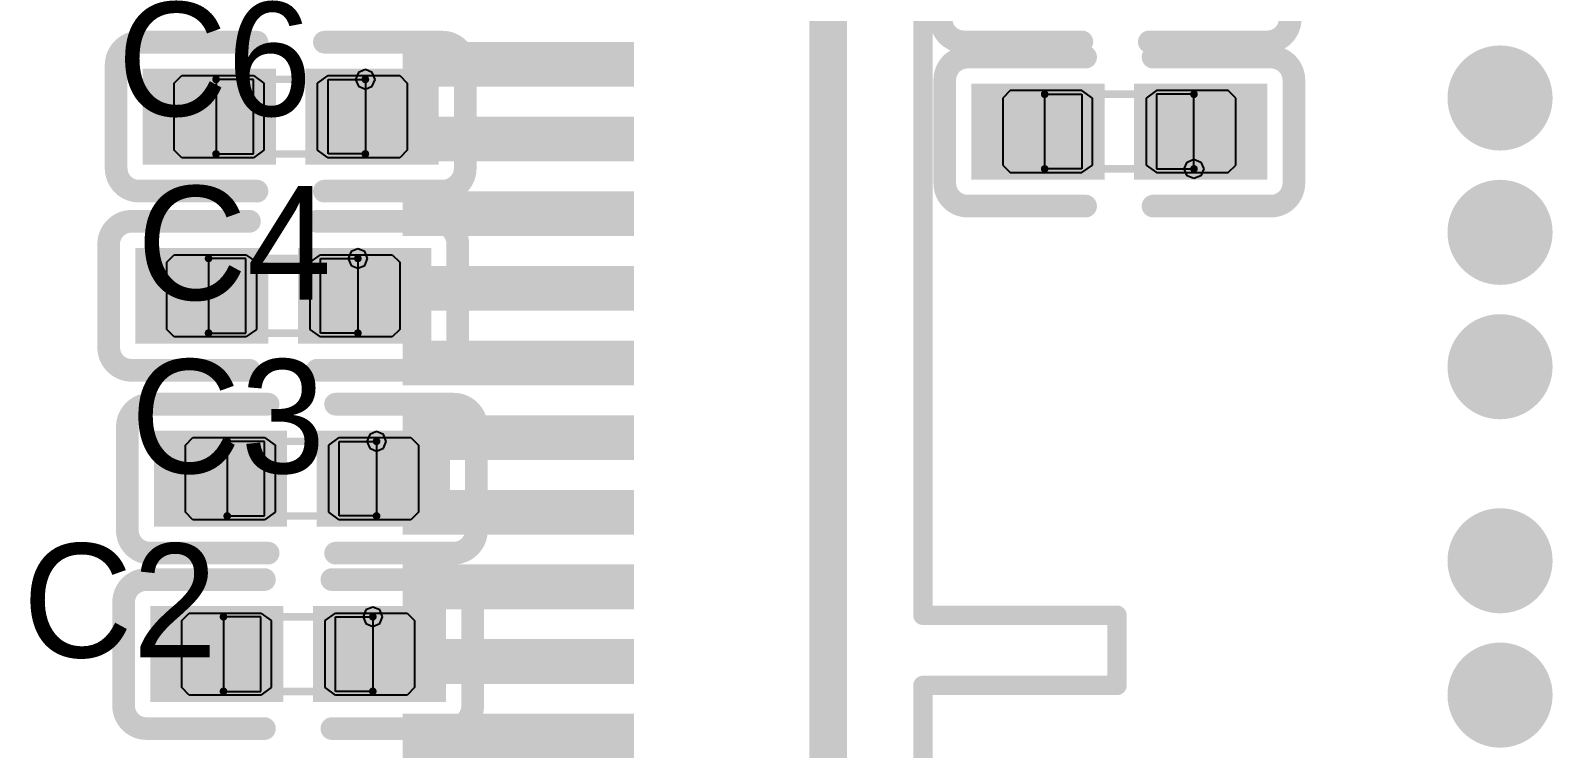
# Model space of a CAD drawing. Header units: millimetres. Extents: x 892 to 1144, y 1011 to 1123.
# Drawn here: x 937.43 to 947.63, y 1075.79 to 1080.6 of the extents above; entities that cross this region are included whole.
import ezdxf

# ---------------------------------------------------------------- set-up
doc = ezdxf.new("R2010")
doc.units = ezdxf.units.MM
for name, color, linetype in [('BottomLayer', 5, 'Continuous'), ('BottomOverlay', 54, 'Continuous'), ('BottomPaste', 16, 'Continuous'), ('BottomSolder', 6, 'Continuous'), ('Mechanical12', 56, 'Continuous'), ('Mechanical15', 56, 'Continuous'), ('TopLayer', 1, 'Continuous'), ('TopOverlay', 2, 'Continuous'), ('TopPaste', 8, 'Continuous'), ('TopSolder', 216, 'Continuous')]:
    doc.layers.add(name, color=color, linetype=linetype)

msp = doc.modelspace()

# ---------------------------------------------------------------- linework, layer by layer
at = {"layer": 'BottomLayer'}
for points in [[(941.475, 1080.225), (941.475, 1080.525), (939.925, 1080.225), (939.925, 1080.525)], [(944.575, 1080.195), (943.785, 1080.195), (944.575, 1079.655), (943.785, 1079.655)], [(945.665, 1080.195), (944.875, 1080.195), (945.665, 1079.655), (944.875, 1079.655)], [(941.475, 1079.725), (941.475, 1080.025), (939.925, 1079.725), (939.925, 1080.025)], [(941.475, 1079.225), (941.475, 1079.525), (939.925, 1079.225), (939.925, 1079.525)], [(941.475, 1078.725), (941.475, 1079.025), (939.925, 1078.725), (939.925, 1079.025)], [(941.475, 1078.225), (941.475, 1078.525), (939.925, 1078.225), (939.925, 1078.525)], [(941.475, 1077.725), (941.475, 1078.025), (939.925, 1077.725), (939.925, 1078.025)], [(941.475, 1077.225), (941.475, 1077.525), (939.925, 1077.225), (939.925, 1077.525)], [(941.475, 1076.725), (941.475, 1077.025), (939.925, 1076.725), (939.925, 1077.025)], [(941.475, 1076.225), (941.475, 1076.525), (939.925, 1076.225), (939.925, 1076.525)], [(941.475, 1075.725), (941.475, 1076.025), (939.925, 1075.725), (939.925, 1076.025)]]:
    msp.add_solid(points, dxfattribs=at)
at = {"layer": 'BottomOverlay', "const_width": 0.152}
for points in [[(943.531, 1080.679), (943.531, 1081.371)], [(945.869, 1080.679), (945.869, 1081.371)], [(943.684, 1080.526), (944.474, 1080.526)], [(944.926, 1080.526), (945.716, 1080.526)], [(943.709, 1080.424), (944.499, 1080.424)], [(944.951, 1080.424), (945.741, 1080.424)], [(943.556, 1079.579), (943.556, 1080.271)], [(945.894, 1079.579), (945.894, 1080.271)], [(943.709, 1079.426), (944.499, 1079.426)], [(944.951, 1079.426), (945.741, 1079.426)]]:
    msp.add_lwpolyline(points, dxfattribs=at)
at = {"layer": 'BottomOverlay', "const_width": 0.0762}
for points in [[(943.493, 1080.679, 1), (943.569, 1080.679, 1)], [(943.493, 1080.679, 1), (943.569, 1080.679, 1)], [(945.831, 1080.679, 1), (945.907, 1080.679, 1)], [(945.831, 1080.679, 1), (945.907, 1080.679, 1)], [(943.646, 1080.526, 1), (943.722, 1080.526, 1)], [(943.646, 1080.526, 1), (943.722, 1080.526, 1)], [(944.436, 1080.526, 1), (944.512, 1080.526, 1)], [(944.888, 1080.526, 1), (944.964, 1080.526, 1)], [(945.678, 1080.526, 1), (945.754, 1080.526, 1)], [(945.678, 1080.526, 1), (945.754, 1080.526, 1)], [(943.671, 1080.424, 1), (943.747, 1080.424, 1)], [(943.671, 1080.424, 1), (943.747, 1080.424, 1)], [(944.461, 1080.424, 1), (944.537, 1080.424, 1)], [(944.913, 1080.424, 1), (944.989, 1080.424, 1)], [(945.703, 1080.424, 1), (945.779, 1080.424, 1)], [(945.703, 1080.424, 1), (945.779, 1080.424, 1)], [(943.518, 1080.271, 1), (943.594, 1080.271, 1)], [(943.518, 1080.271, 1), (943.594, 1080.271, 1)], [(945.856, 1080.271, 1), (945.932, 1080.271, 1)], [(945.856, 1080.271, 1), (945.932, 1080.271, 1)], [(943.518, 1079.579, 1), (943.594, 1079.579, 1)], [(943.518, 1079.579, 1), (943.594, 1079.579, 1)], [(945.856, 1079.579, 1), (945.932, 1079.579, 1)], [(945.856, 1079.579, 1), (945.932, 1079.579, 1)], [(943.671, 1079.426, 1), (943.747, 1079.426, 1)], [(943.671, 1079.426, 1), (943.747, 1079.426, 1)], [(944.461, 1079.426, 1), (944.537, 1079.426, 1)], [(944.913, 1079.426, 1), (944.989, 1079.426, 1)], [(945.703, 1079.426, 1), (945.779, 1079.426, 1)], [(945.703, 1079.426, 1), (945.779, 1079.426, 1)]]:
    msp.add_lwpolyline(points, format="xyb", close=True, dxfattribs=at)
at = {"layer": 'BottomOverlay', "const_width": 0.152}
for points in [[(943.684, 1080.526, -0.414214), (943.531, 1080.679)], [(945.869, 1080.679, -0.414214), (945.716, 1080.526)], [(943.556, 1080.271, -0.414214), (943.709, 1080.424)], [(945.741, 1080.424, -0.414214), (945.894, 1080.271)], [(943.709, 1079.426, -0.414214), (943.556, 1079.579)], [(945.894, 1079.579, -0.414214), (945.741, 1079.426)]]:
    msp.add_lwpolyline(points, format="xyb", dxfattribs=at)
at = {"layer": 'BottomPaste'}
for p, q in [((943.995, 1080.2), (943.945, 1080.15)), ((943.945, 1080.15), (943.945, 1079.7)), ((944.475, 1080.2), (943.995, 1080.2)), ((944.545, 1080.15), (944.475, 1080.2)), ((944.545, 1079.7), (944.545, 1080.15)), ((944.975, 1080.2), (944.905, 1080.15)), ((944.905, 1080.15), (944.905, 1079.7)), ((945.455, 1080.2), (944.975, 1080.2)), ((945.505, 1080.15), (945.455, 1080.2)), ((945.505, 1079.7), (945.505, 1080.15)), ((943.945, 1079.7), (943.995, 1079.65)), ((943.995, 1079.65), (944.475, 1079.65)), ((944.475, 1079.65), (944.545, 1079.7)), ((944.905, 1079.7), (944.975, 1079.65)), ((944.975, 1079.65), (945.455, 1079.65)), ((945.455, 1079.65), (945.505, 1079.7))]:
    msp.add_line(p, q, dxfattribs=at)
for points in [[(941.475, 1080.225), (941.475, 1080.525), (939.925, 1080.225), (939.925, 1080.525)], [(944.575, 1080.195), (943.785, 1080.195), (944.575, 1079.655), (943.785, 1079.655)], [(945.665, 1080.195), (944.875, 1080.195), (945.665, 1079.655), (944.875, 1079.655)], [(941.475, 1079.725), (941.475, 1080.025), (939.925, 1079.725), (939.925, 1080.025)], [(941.475, 1079.225), (941.475, 1079.525), (939.925, 1079.225), (939.925, 1079.525)], [(941.475, 1078.725), (941.475, 1079.025), (939.925, 1078.725), (939.925, 1079.025)], [(941.475, 1078.225), (941.475, 1078.525), (939.925, 1078.225), (939.925, 1078.525)], [(941.475, 1077.725), (941.475, 1078.025), (939.925, 1077.725), (939.925, 1078.025)], [(941.475, 1077.225), (941.475, 1077.525), (939.925, 1077.225), (939.925, 1077.525)], [(941.475, 1076.725), (941.475, 1077.025), (939.925, 1076.725), (939.925, 1077.025)], [(941.475, 1076.225), (941.475, 1076.525), (939.925, 1076.225), (939.925, 1076.525)], [(941.475, 1075.725), (941.475, 1076.025), (939.925, 1075.725), (939.925, 1076.025)]]:
    msp.add_solid(points, dxfattribs=at)
at = {"layer": 'BottomSolder'}
for points in [[(941.475, 1080.225), (941.475, 1080.525), (939.925, 1080.225), (939.925, 1080.525)], [(944.626, 1080.246), (943.734, 1080.246), (944.626, 1079.604), (943.734, 1079.604)], [(945.716, 1080.246), (944.824, 1080.246), (945.716, 1079.604), (944.824, 1079.604)], [(941.475, 1079.725), (941.475, 1080.025), (939.925, 1079.725), (939.925, 1080.025)], [(941.475, 1079.225), (941.475, 1079.525), (939.925, 1079.225), (939.925, 1079.525)], [(941.475, 1078.725), (941.475, 1079.025), (939.925, 1078.725), (939.925, 1079.025)], [(941.475, 1078.225), (941.475, 1078.525), (939.925, 1078.225), (939.925, 1078.525)], [(941.475, 1077.725), (941.475, 1078.025), (939.925, 1077.725), (939.925, 1078.025)], [(941.475, 1077.225), (941.475, 1077.525), (939.925, 1077.225), (939.925, 1077.525)], [(941.475, 1076.725), (941.475, 1077.025), (939.925, 1076.725), (939.925, 1077.025)], [(941.475, 1076.225), (941.475, 1076.525), (939.925, 1076.225), (939.925, 1076.525)], [(941.475, 1075.725), (941.475, 1076.025), (939.925, 1075.725), (939.925, 1076.025)]]:
    msp.add_solid(points, dxfattribs=at)
at = {"layer": 'Mechanical12', "const_width": 0.254}
msp.add_lwpolyline([(942.775, 1069.125), (942.775, 1093.125)], dxfattribs=at)
at = {"layer": 'Mechanical15'}
for p, q in [((939.675, 1080.34), (939.629, 1080.321)), ((939.721, 1080.321), (939.675, 1080.34)), ((938.925, 1080.275), (938.675, 1080.275)), ((938.675, 1080.275), (938.675, 1079.775)), ((938.925, 1079.775), (938.925, 1080.275)), ((939.425, 1080.275), (939.675, 1080.275)), ((939.425, 1079.775), (939.425, 1080.275)), ((939.629, 1080.321), (939.61, 1080.275)), ((939.61, 1080.275), (939.61, 1080.275)), ((939.61, 1080.275), (939.629, 1080.229)), ((939.675, 1080.275), (939.675, 1079.775)), ((939.74, 1080.275), (939.721, 1080.321)), ((939.721, 1080.229), (939.74, 1080.275)), ((939.74, 1080.275), (939.74, 1080.275)), ((939.629, 1080.229), (939.675, 1080.21)), ((939.675, 1080.21), (939.721, 1080.229)), ((944.225, 1079.675), (944.225, 1080.175)), ((944.225, 1080.175), (944.475, 1080.175)), ((944.475, 1080.175), (944.475, 1079.675)), ((945.225, 1080.175), (944.975, 1080.175)), ((944.975, 1080.175), (944.975, 1079.675)), ((945.225, 1079.675), (945.225, 1080.175)), ((938.675, 1079.775), (938.925, 1079.775)), ((939.675, 1079.775), (939.425, 1079.775)), ((945.179, 1079.721), (945.225, 1079.74)), ((945.225, 1079.74), (945.271, 1079.721)), ((944.475, 1079.675), (944.225, 1079.675)), ((944.975, 1079.675), (945.225, 1079.675)), ((945.16, 1079.675), (945.179, 1079.721)), ((945.16, 1079.675), (945.16, 1079.675)), ((945.179, 1079.629), (945.16, 1079.675)), ((945.225, 1079.61), (945.179, 1079.629)), ((945.271, 1079.629), (945.225, 1079.61)), ((945.271, 1079.721), (945.29, 1079.675)), ((945.29, 1079.675), (945.271, 1079.629)), ((945.29, 1079.675), (945.29, 1079.675)), ((939.579, 1079.121), (939.56, 1079.075)), ((939.625, 1079.14), (939.579, 1079.121)), ((939.671, 1079.121), (939.625, 1079.14)), ((939.69, 1079.075), (939.671, 1079.121)), ((938.875, 1079.075), (938.625, 1079.075)), ((938.625, 1079.075), (938.625, 1078.575)), ((938.875, 1078.575), (938.875, 1079.075)), ((939.375, 1079.075), (939.625, 1079.075)), ((939.375, 1078.575), (939.375, 1079.075)), ((939.56, 1079.075), (939.56, 1079.075)), ((939.56, 1079.075), (939.579, 1079.029)), ((939.579, 1079.029), (939.625, 1079.01)), ((939.625, 1079.075), (939.625, 1078.575)), ((939.625, 1079.01), (939.671, 1079.029)), ((939.671, 1079.029), (939.69, 1079.075)), ((939.69, 1079.075), (939.69, 1079.075)), ((938.625, 1078.575), (938.875, 1078.575)), ((939.625, 1078.575), (939.375, 1078.575)), ((939.704, 1077.896), (939.685, 1077.85)), ((939.75, 1077.915), (939.704, 1077.896)), ((939.796, 1077.896), (939.75, 1077.915)), ((939.815, 1077.85), (939.796, 1077.896)), ((939, 1077.85), (938.75, 1077.85)), ((938.75, 1077.85), (938.75, 1077.35)), ((939, 1077.35), (939, 1077.85)), ((939.5, 1077.85), (939.75, 1077.85)), ((939.5, 1077.35), (939.5, 1077.85)), ((939.685, 1077.85), (939.685, 1077.85)), ((939.685, 1077.85), (939.704, 1077.804)), ((939.704, 1077.804), (939.75, 1077.785)), ((939.75, 1077.85), (939.75, 1077.35)), ((939.75, 1077.785), (939.796, 1077.804)), ((939.796, 1077.804), (939.815, 1077.85)), ((939.815, 1077.85), (939.815, 1077.85)), ((938.75, 1077.35), (939, 1077.35)), ((939.75, 1077.35), (939.5, 1077.35)), ((938.975, 1076.675), (938.725, 1076.675)), ((938.725, 1076.675), (938.725, 1076.175)), ((938.975, 1076.175), (938.975, 1076.675)), ((939.475, 1076.675), (939.725, 1076.675)), ((939.475, 1076.175), (939.475, 1076.675)), ((939.679, 1076.721), (939.66, 1076.675)), ((939.66, 1076.675), (939.66, 1076.675)), ((939.66, 1076.675), (939.679, 1076.629)), ((939.725, 1076.74), (939.679, 1076.721)), ((939.771, 1076.721), (939.725, 1076.74)), ((939.725, 1076.675), (939.725, 1076.175)), ((939.79, 1076.675), (939.771, 1076.721)), ((939.771, 1076.629), (939.79, 1076.675)), ((939.79, 1076.675), (939.79, 1076.675)), ((939.679, 1076.629), (939.725, 1076.61)), ((939.725, 1076.61), (939.771, 1076.629)), ((938.725, 1076.175), (938.975, 1076.175)), ((939.725, 1076.175), (939.475, 1076.175))]:
    msp.add_line(p, q, dxfattribs=at)
at = {"layer": 'Mechanical15', "const_width": 0.0508}
for points in [[(938.675, 1080.275), (939.675, 1080.275)], [(938.675, 1079.775), (938.675, 1080.275)], [(939.675, 1079.775), (939.675, 1080.275)], [(944.225, 1079.675), (944.225, 1080.175)], [(944.225, 1080.175), (945.225, 1080.175)], [(945.225, 1079.675), (945.225, 1080.175)], [(938.675, 1079.775), (939.675, 1079.775)], [(944.225, 1079.675), (945.225, 1079.675)], [(938.625, 1079.075), (939.625, 1079.075)], [(938.625, 1078.575), (938.625, 1079.075)], [(939.625, 1078.575), (939.625, 1079.075)], [(938.625, 1078.575), (939.625, 1078.575)], [(938.75, 1077.85), (939.75, 1077.85)], [(938.75, 1077.35), (938.75, 1077.85)], [(939.75, 1077.35), (939.75, 1077.85)], [(938.75, 1077.35), (939.75, 1077.35)], [(938.725, 1076.675), (939.725, 1076.675)], [(938.725, 1076.175), (938.725, 1076.675)], [(939.725, 1076.175), (939.725, 1076.675)], [(938.725, 1076.175), (939.725, 1076.175)]]:
    msp.add_lwpolyline(points, dxfattribs=at)
at = {"layer": 'Mechanical15', "const_width": 0.0254}
for points in [[(938.662, 1080.275, 1), (938.688, 1080.275, 1)], [(938.662, 1080.275, 1), (938.688, 1080.275, 1)], [(939.662, 1080.275, 1), (939.688, 1080.275, 1)], [(939.662, 1080.275, 1), (939.688, 1080.275, 1)], [(944.212, 1080.175, 1), (944.238, 1080.175, 1)], [(944.212, 1080.175, 1), (944.238, 1080.175, 1)], [(945.212, 1080.175, 1), (945.238, 1080.175, 1)], [(945.212, 1080.175, 1), (945.238, 1080.175, 1)], [(938.662, 1079.775, 1), (938.688, 1079.775, 1)], [(938.662, 1079.775, 1), (938.688, 1079.775, 1)], [(939.662, 1079.775, 1), (939.688, 1079.775, 1)], [(939.662, 1079.775, 1), (939.688, 1079.775, 1)], [(944.212, 1079.675, 1), (944.238, 1079.675, 1)], [(944.212, 1079.675, 1), (944.238, 1079.675, 1)], [(945.212, 1079.675, 1), (945.238, 1079.675, 1)], [(945.212, 1079.675, 1), (945.238, 1079.675, 1)], [(938.612, 1079.075, 1), (938.638, 1079.075, 1)], [(938.612, 1079.075, 1), (938.638, 1079.075, 1)], [(939.612, 1079.075, 1), (939.638, 1079.075, 1)], [(939.612, 1079.075, 1), (939.638, 1079.075, 1)], [(938.612, 1078.575, 1), (938.638, 1078.575, 1)], [(938.612, 1078.575, 1), (938.638, 1078.575, 1)], [(939.612, 1078.575, 1), (939.638, 1078.575, 1)], [(939.612, 1078.575, 1), (939.638, 1078.575, 1)], [(938.737, 1077.85, 1), (938.763, 1077.85, 1)], [(938.737, 1077.85, 1), (938.763, 1077.85, 1)], [(939.737, 1077.85, 1), (939.763, 1077.85, 1)], [(939.737, 1077.85, 1), (939.763, 1077.85, 1)], [(938.737, 1077.35, 1), (938.763, 1077.35, 1)], [(938.737, 1077.35, 1), (938.763, 1077.35, 1)], [(939.737, 1077.35, 1), (939.763, 1077.35, 1)], [(939.737, 1077.35, 1), (939.763, 1077.35, 1)], [(938.712, 1076.675, 1), (938.738, 1076.675, 1)], [(938.712, 1076.675, 1), (938.738, 1076.675, 1)], [(939.712, 1076.675, 1), (939.738, 1076.675, 1)], [(939.712, 1076.675, 1), (939.738, 1076.675, 1)], [(938.712, 1076.175, 1), (938.738, 1076.175, 1)], [(938.712, 1076.175, 1), (938.738, 1076.175, 1)], [(939.712, 1076.175, 1), (939.738, 1076.175, 1)], [(939.712, 1076.175, 1), (939.738, 1076.175, 1)]]:
    msp.add_lwpolyline(points, format="xyb", close=True, dxfattribs=at)
at = {"layer": 'TopLayer', "const_width": 0.25}
for points in [[(947.15, 1080.15, 1), (947.4, 1080.15, 1)], [(947.15, 1079.25, 1), (947.4, 1079.25, 1)], [(947.15, 1078.35, 1), (947.4, 1078.35, 1)], [(947.15, 1077.05, 1), (947.4, 1077.05, 1)], [(947.15, 1076.15, 1), (947.4, 1076.15, 1)]]:
    msp.add_lwpolyline(points, format="xyb", close=True, dxfattribs=at)
at = {"layer": 'TopLayer'}
for points in [[(939.025, 1080.295), (938.235, 1080.295), (939.025, 1079.755), (938.235, 1079.755)], [(940.115, 1080.295), (939.325, 1080.295), (940.115, 1079.755), (939.325, 1079.755)], [(938.975, 1079.095), (938.185, 1079.095), (938.975, 1078.555), (938.185, 1078.555)], [(940.065, 1079.095), (939.275, 1079.095), (940.065, 1078.555), (939.275, 1078.555)], [(939.1, 1077.87), (938.31, 1077.87), (939.1, 1077.33), (938.31, 1077.33)], [(940.19, 1077.87), (939.4, 1077.87), (940.19, 1077.33), (939.4, 1077.33)], [(939.075, 1076.695), (938.285, 1076.695), (939.075, 1076.155), (938.285, 1076.155)], [(940.165, 1076.695), (939.375, 1076.695), (940.165, 1076.155), (939.375, 1076.155)]]:
    msp.add_solid(points, dxfattribs=at)
at = {"layer": 'TopOverlay'}
for points, const_width in [([(943.41, 1076.685), (943.41, 1082.215)], 0.13), ([(938.159, 1080.524), (938.949, 1080.524)], 0.152), ([(939.401, 1080.524), (940.191, 1080.524)], 0.152), ([(938.006, 1079.679), (938.006, 1080.371)], 0.152), ([(940.344, 1079.679), (940.344, 1080.371)], 0.152), ([(938.159, 1079.526), (938.949, 1079.526)], 0.152), ([(939.401, 1079.526), (940.191, 1079.526)], 0.152), ([(938.109, 1079.324), (938.899, 1079.324)], 0.152), ([(939.351, 1079.324), (940.141, 1079.324)], 0.152), ([(937.956, 1078.479), (937.956, 1079.171)], 0.152), ([(940.294, 1078.479), (940.294, 1079.171)], 0.152), ([(938.109, 1078.326), (938.899, 1078.326)], 0.152), ([(939.351, 1078.326), (940.141, 1078.326)], 0.152), ([(938.234, 1078.099), (939.024, 1078.099)], 0.152), ([(939.476, 1078.099), (940.266, 1078.099)], 0.152), ([(938.081, 1077.254), (938.081, 1077.946)], 0.152), ([(940.419, 1077.254), (940.419, 1077.946)], 0.152), ([(938.234, 1077.101), (939.024, 1077.101)], 0.152), ([(939.476, 1077.101), (940.266, 1077.101)], 0.152), ([(938.209, 1076.924), (938.999, 1076.924)], 0.152), ([(939.451, 1076.924), (940.241, 1076.924)], 0.152), ([(938.056, 1076.079), (938.056, 1076.771)], 0.152), ([(940.394, 1076.079), (940.394, 1076.771)], 0.152), ([(943.41, 1076.685), (944.71, 1076.685)], 0.13), ([(944.71, 1076.215), (944.71, 1076.685)], 0.13), ([(943.41, 1076.215), (944.71, 1076.215)], 0.13), ([(943.41, 1070.685), (943.41, 1076.215)], 0.13), ([(938.209, 1075.926), (938.999, 1075.926)], 0.152), ([(939.451, 1075.926), (940.241, 1075.926)], 0.152)]:
    msp.add_lwpolyline(points, dxfattribs=dict(at, const_width=const_width))
at = {"layer": 'TopOverlay', "const_width": 0.152}
for points in [[(938.006, 1080.371, -0.414214), (938.159, 1080.524)], [(940.191, 1080.524, -0.414214), (940.344, 1080.371)], [(938.159, 1079.526, -0.414214), (938.006, 1079.679)], [(940.344, 1079.679, -0.414214), (940.191, 1079.526)], [(937.956, 1079.171, -0.414214), (938.109, 1079.324)], [(940.141, 1079.324, -0.414214), (940.294, 1079.171)], [(938.109, 1078.326, -0.414214), (937.956, 1078.479)], [(940.294, 1078.479, -0.414214), (940.141, 1078.326)], [(938.081, 1077.946, -0.414214), (938.234, 1078.099)], [(940.266, 1078.099, -0.414214), (940.419, 1077.946)], [(938.234, 1077.101, -0.414214), (938.081, 1077.254)], [(940.419, 1077.254, -0.414214), (940.266, 1077.101)], [(938.056, 1076.771, -0.414214), (938.209, 1076.924)], [(940.241, 1076.924, -0.414214), (940.394, 1076.771)], [(938.209, 1075.926, -0.414214), (938.056, 1076.079)], [(940.394, 1076.079, -0.414214), (940.241, 1075.926)]]:
    msp.add_lwpolyline(points, format="xyb", dxfattribs=at)
at = {"layer": 'TopOverlay'}
for points, const_width in [([(938.121, 1080.524, 1), (938.197, 1080.524, 1)], 0.0762), ([(938.121, 1080.524, 1), (938.197, 1080.524, 1)], 0.0762), ([(938.911, 1080.524, 1), (938.987, 1080.524, 1)], 0.0762), ([(939.363, 1080.524, 1), (939.439, 1080.524, 1)], 0.0762), ([(940.153, 1080.524, 1), (940.229, 1080.524, 1)], 0.0762), ([(940.153, 1080.524, 1), (940.229, 1080.524, 1)], 0.0762), ([(937.968, 1080.371, 1), (938.044, 1080.371, 1)], 0.0762), ([(937.968, 1080.371, 1), (938.044, 1080.371, 1)], 0.0762), ([(940.306, 1080.371, 1), (940.382, 1080.371, 1)], 0.0762), ([(940.306, 1080.371, 1), (940.382, 1080.371, 1)], 0.0762), ([(937.968, 1079.679, 1), (938.044, 1079.679, 1)], 0.0762), ([(937.968, 1079.679, 1), (938.044, 1079.679, 1)], 0.0762), ([(940.306, 1079.679, 1), (940.382, 1079.679, 1)], 0.0762), ([(940.306, 1079.679, 1), (940.382, 1079.679, 1)], 0.0762), ([(938.121, 1079.526, 1), (938.197, 1079.526, 1)], 0.0762), ([(938.121, 1079.526, 1), (938.197, 1079.526, 1)], 0.0762), ([(938.911, 1079.526, 1), (938.987, 1079.526, 1)], 0.0762), ([(939.363, 1079.526, 1), (939.439, 1079.526, 1)], 0.0762), ([(940.153, 1079.526, 1), (940.229, 1079.526, 1)], 0.0762), ([(940.153, 1079.526, 1), (940.229, 1079.526, 1)], 0.0762), ([(938.071, 1079.324, 1), (938.147, 1079.324, 1)], 0.0762), ([(938.071, 1079.324, 1), (938.147, 1079.324, 1)], 0.0762), ([(938.861, 1079.324, 1), (938.937, 1079.324, 1)], 0.0762), ([(939.313, 1079.324, 1), (939.389, 1079.324, 1)], 0.0762), ([(940.103, 1079.324, 1), (940.179, 1079.324, 1)], 0.0762), ([(940.103, 1079.324, 1), (940.179, 1079.324, 1)], 0.0762), ([(937.918, 1079.171, 1), (937.994, 1079.171, 1)], 0.0762), ([(937.918, 1079.171, 1), (937.994, 1079.171, 1)], 0.0762), ([(940.256, 1079.171, 1), (940.332, 1079.171, 1)], 0.0762), ([(940.256, 1079.171, 1), (940.332, 1079.171, 1)], 0.0762), ([(937.918, 1078.479, 1), (937.994, 1078.479, 1)], 0.0762), ([(937.918, 1078.479, 1), (937.994, 1078.479, 1)], 0.0762), ([(940.256, 1078.479, 1), (940.332, 1078.479, 1)], 0.0762), ([(940.256, 1078.479, 1), (940.332, 1078.479, 1)], 0.0762), ([(938.071, 1078.326, 1), (938.147, 1078.326, 1)], 0.0762), ([(938.071, 1078.326, 1), (938.147, 1078.326, 1)], 0.0762), ([(938.861, 1078.326, 1), (938.937, 1078.326, 1)], 0.0762), ([(939.313, 1078.326, 1), (939.389, 1078.326, 1)], 0.0762), ([(940.103, 1078.326, 1), (940.179, 1078.326, 1)], 0.0762), ([(940.103, 1078.326, 1), (940.179, 1078.326, 1)], 0.0762), ([(938.196, 1078.099, 1), (938.272, 1078.099, 1)], 0.0762), ([(938.196, 1078.099, 1), (938.272, 1078.099, 1)], 0.0762), ([(938.986, 1078.099, 1), (939.062, 1078.099, 1)], 0.0762), ([(939.438, 1078.099, 1), (939.514, 1078.099, 1)], 0.0762), ([(940.228, 1078.099, 1), (940.304, 1078.099, 1)], 0.0762), ([(940.228, 1078.099, 1), (940.304, 1078.099, 1)], 0.0762), ([(938.043, 1077.946, 1), (938.119, 1077.946, 1)], 0.0762), ([(938.043, 1077.946, 1), (938.119, 1077.946, 1)], 0.0762), ([(940.381, 1077.946, 1), (940.457, 1077.946, 1)], 0.0762), ([(940.381, 1077.946, 1), (940.457, 1077.946, 1)], 0.0762), ([(938.043, 1077.254, 1), (938.119, 1077.254, 1)], 0.0762), ([(938.043, 1077.254, 1), (938.119, 1077.254, 1)], 0.0762), ([(940.381, 1077.254, 1), (940.457, 1077.254, 1)], 0.0762), ([(940.381, 1077.254, 1), (940.457, 1077.254, 1)], 0.0762), ([(938.196, 1077.101, 1), (938.272, 1077.101, 1)], 0.0762), ([(938.196, 1077.101, 1), (938.272, 1077.101, 1)], 0.0762), ([(938.986, 1077.101, 1), (939.062, 1077.101, 1)], 0.0762), ([(939.438, 1077.101, 1), (939.514, 1077.101, 1)], 0.0762), ([(940.228, 1077.101, 1), (940.304, 1077.101, 1)], 0.0762), ([(940.228, 1077.101, 1), (940.304, 1077.101, 1)], 0.0762), ([(938.171, 1076.924, 1), (938.247, 1076.924, 1)], 0.0762), ([(938.171, 1076.924, 1), (938.247, 1076.924, 1)], 0.0762), ([(938.961, 1076.924, 1), (939.037, 1076.924, 1)], 0.0762), ([(939.413, 1076.924, 1), (939.489, 1076.924, 1)], 0.0762), ([(940.203, 1076.924, 1), (940.279, 1076.924, 1)], 0.0762), ([(940.203, 1076.924, 1), (940.279, 1076.924, 1)], 0.0762), ([(938.018, 1076.771, 1), (938.094, 1076.771, 1)], 0.0762), ([(938.018, 1076.771, 1), (938.094, 1076.771, 1)], 0.0762), ([(940.356, 1076.771, 1), (940.432, 1076.771, 1)], 0.0762), ([(940.356, 1076.771, 1), (940.432, 1076.771, 1)], 0.0762), ([(943.377, 1076.685, 1), (943.442, 1076.685, 1)], 0.065), ([(943.377, 1076.685, 1), (943.442, 1076.685, 1)], 0.065), ([(944.677, 1076.685, 1), (944.742, 1076.685, 1)], 0.065), ([(944.677, 1076.685, 1), (944.742, 1076.685, 1)], 0.065), ([(943.377, 1076.215, 1), (943.442, 1076.215, 1)], 0.065), ([(943.377, 1076.215, 1), (943.442, 1076.215, 1)], 0.065), ([(944.677, 1076.215, 1), (944.742, 1076.215, 1)], 0.065), ([(944.677, 1076.215, 1), (944.742, 1076.215, 1)], 0.065), ([(938.018, 1076.079, 1), (938.094, 1076.079, 1)], 0.0762), ([(938.018, 1076.079, 1), (938.094, 1076.079, 1)], 0.0762), ([(940.356, 1076.079, 1), (940.432, 1076.079, 1)], 0.0762), ([(940.356, 1076.079, 1), (940.432, 1076.079, 1)], 0.0762), ([(938.171, 1075.926, 1), (938.247, 1075.926, 1)], 0.0762), ([(938.171, 1075.926, 1), (938.247, 1075.926, 1)], 0.0762), ([(938.961, 1075.926, 1), (939.037, 1075.926, 1)], 0.0762), ([(939.413, 1075.926, 1), (939.489, 1075.926, 1)], 0.0762), ([(940.203, 1075.926, 1), (940.279, 1075.926, 1)], 0.0762), ([(940.203, 1075.926, 1), (940.279, 1075.926, 1)], 0.0762)]:
    msp.add_lwpolyline(points, format="xyb", close=True, dxfattribs=dict(at, const_width=const_width))
at = {"layer": 'TopPaste'}
for p, q in [((938.395, 1080.25), (938.445, 1080.3)), ((938.395, 1079.8), (938.395, 1080.25)), ((938.445, 1080.3), (938.925, 1080.3)), ((938.925, 1080.3), (938.995, 1080.25)), ((938.995, 1080.25), (938.995, 1079.8)), ((939.355, 1080.25), (939.425, 1080.3)), ((939.355, 1079.8), (939.355, 1080.25)), ((939.425, 1080.3), (939.905, 1080.3)), ((939.905, 1080.3), (939.955, 1080.25)), ((939.955, 1080.25), (939.955, 1079.8)), ((938.445, 1079.75), (938.395, 1079.8)), ((938.925, 1079.75), (938.445, 1079.75)), ((938.995, 1079.8), (938.925, 1079.75)), ((939.425, 1079.75), (939.355, 1079.8)), ((939.905, 1079.75), (939.425, 1079.75)), ((939.955, 1079.8), (939.905, 1079.75)), ((938.345, 1079.05), (938.395, 1079.1)), ((938.345, 1078.6), (938.345, 1079.05)), ((938.395, 1079.1), (938.875, 1079.1)), ((938.875, 1079.1), (938.945, 1079.05)), ((938.945, 1079.05), (938.945, 1078.6)), ((939.305, 1079.05), (939.375, 1079.1)), ((939.305, 1078.6), (939.305, 1079.05)), ((939.375, 1079.1), (939.855, 1079.1)), ((939.855, 1079.1), (939.905, 1079.05)), ((939.905, 1079.05), (939.905, 1078.6)), ((938.395, 1078.55), (938.345, 1078.6)), ((938.875, 1078.55), (938.395, 1078.55)), ((938.945, 1078.6), (938.875, 1078.55)), ((939.375, 1078.55), (939.305, 1078.6)), ((939.855, 1078.55), (939.375, 1078.55)), ((939.905, 1078.6), (939.855, 1078.55)), ((938.47, 1077.825), (938.52, 1077.875)), ((938.47, 1077.375), (938.47, 1077.825)), ((938.52, 1077.875), (939, 1077.875)), ((939, 1077.875), (939.07, 1077.825)), ((939.07, 1077.825), (939.07, 1077.375)), ((939.43, 1077.825), (939.5, 1077.875)), ((939.43, 1077.375), (939.43, 1077.825)), ((939.5, 1077.875), (939.98, 1077.875)), ((939.98, 1077.875), (940.03, 1077.825)), ((940.03, 1077.825), (940.03, 1077.375)), ((938.52, 1077.325), (938.47, 1077.375)), ((939, 1077.325), (938.52, 1077.325)), ((939.07, 1077.375), (939, 1077.325)), ((939.5, 1077.325), (939.43, 1077.375)), ((939.98, 1077.325), (939.5, 1077.325)), ((940.03, 1077.375), (939.98, 1077.325)), ((938.445, 1076.65), (938.495, 1076.7)), ((938.495, 1076.7), (938.975, 1076.7)), ((938.975, 1076.7), (939.045, 1076.65)), ((939.405, 1076.65), (939.475, 1076.7)), ((939.475, 1076.7), (939.955, 1076.7)), ((939.955, 1076.7), (940.005, 1076.65)), ((938.445, 1076.2), (938.445, 1076.65)), ((939.045, 1076.65), (939.045, 1076.2)), ((939.405, 1076.2), (939.405, 1076.65)), ((940.005, 1076.65), (940.005, 1076.2)), ((938.495, 1076.15), (938.445, 1076.2)), ((939.045, 1076.2), (938.975, 1076.15)), ((939.475, 1076.15), (939.405, 1076.2)), ((940.005, 1076.2), (939.955, 1076.15)), ((938.975, 1076.15), (938.495, 1076.15)), ((939.955, 1076.15), (939.475, 1076.15))]:
    msp.add_line(p, q, dxfattribs=at)
at = {"layer": 'TopPaste', "const_width": 0.25}
for points in [[(947.15, 1080.15, 1), (947.4, 1080.15, 1)], [(947.15, 1079.25, 1), (947.4, 1079.25, 1)], [(947.15, 1078.35, 1), (947.4, 1078.35, 1)], [(947.15, 1077.05, 1), (947.4, 1077.05, 1)], [(947.15, 1076.15, 1), (947.4, 1076.15, 1)]]:
    msp.add_lwpolyline(points, format="xyb", close=True, dxfattribs=at)
at = {"layer": 'TopPaste'}
for points in [[(939.025, 1080.295), (938.235, 1080.295), (939.025, 1079.755), (938.235, 1079.755)], [(940.115, 1080.295), (939.325, 1080.295), (940.115, 1079.755), (939.325, 1079.755)], [(938.975, 1079.095), (938.185, 1079.095), (938.975, 1078.555), (938.185, 1078.555)], [(940.065, 1079.095), (939.275, 1079.095), (940.065, 1078.555), (939.275, 1078.555)], [(939.1, 1077.87), (938.31, 1077.87), (939.1, 1077.33), (938.31, 1077.33)], [(940.19, 1077.87), (939.4, 1077.87), (940.19, 1077.33), (939.4, 1077.33)], [(939.075, 1076.695), (938.285, 1076.695), (939.075, 1076.155), (938.285, 1076.155)], [(940.165, 1076.695), (939.375, 1076.695), (940.165, 1076.155), (939.375, 1076.155)]]:
    msp.add_solid(points, dxfattribs=at)
at = {"layer": 'TopSolder', "const_width": 0.352}
for points in [[(947.099, 1080.15, 1), (947.451, 1080.15, 1)], [(947.099, 1079.25, 1), (947.451, 1079.25, 1)], [(947.099, 1078.35, 1), (947.451, 1078.35, 1)], [(947.099, 1077.05, 1), (947.451, 1077.05, 1)], [(947.099, 1076.15, 1), (947.451, 1076.15, 1)]]:
    msp.add_lwpolyline(points, format="xyb", close=True, dxfattribs=at)
at = {"layer": 'TopSolder'}
for points in [[(939.076, 1080.346), (938.184, 1080.346), (939.076, 1079.704), (938.184, 1079.704)], [(940.166, 1080.346), (939.274, 1080.346), (940.166, 1079.704), (939.274, 1079.704)], [(939.026, 1079.146), (938.134, 1079.146), (939.026, 1078.504), (938.134, 1078.504)], [(940.116, 1079.146), (939.224, 1079.146), (940.116, 1078.504), (939.224, 1078.504)], [(939.151, 1077.921), (938.259, 1077.921), (939.151, 1077.279), (938.259, 1077.279)], [(940.241, 1077.921), (939.349, 1077.921), (940.241, 1077.279), (939.349, 1077.279)], [(939.126, 1076.746), (938.234, 1076.746), (939.126, 1076.104), (938.234, 1076.104)], [(940.216, 1076.746), (939.324, 1076.746), (940.216, 1076.104), (939.324, 1076.104)]]:
    msp.add_solid(points, dxfattribs=at)

# ---------------------------------------------------------------- texts
at = {"layer": 'TopOverlay'}
for s, p in [('C6', (938.014, 1080.03)), ('C4', (938.145, 1078.798)), ('C3', (938.103, 1077.637)), ('C2', (937.38, 1076.403))]:
    msp.add_text(s, height=0.762, dxfattribs=at).set_placement(p)

doc.saveas('drawing.dxf')
